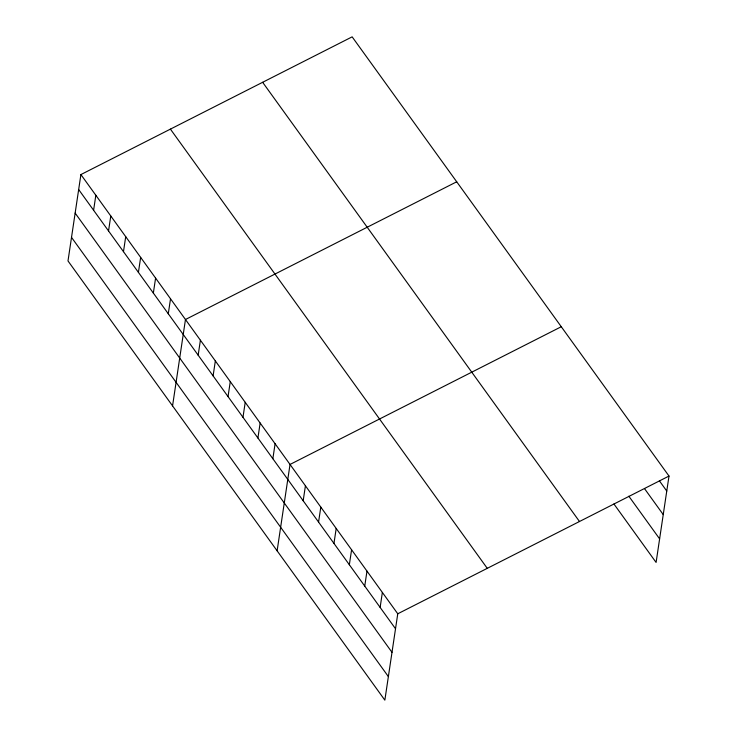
<?xml version="1.0" encoding="UTF-8"?>
<svg xmlns="http://www.w3.org/2000/svg" width="737" height="737" viewBox="0 0 737 737"><rect width="100%" height="100%" fill="white"/><g stroke="black" fill="none" stroke-linecap="round" stroke-linejoin="round"><path stroke-width="1.11" d="M80.904 174.568L67.997 260.944L384.852 700.15L397.759 613.783L80.904 174.568L352.148 36.85L669.003 476.056L656.096 562.432L613.939 503.997M93.599 210.248L95.838 195.277M108.542 230.957L110.78 215.987M123.475 251.667L125.714 236.688M138.418 272.368L140.656 257.397M153.351 293.077L155.59 278.098M168.285 313.778L170.523 298.807M172.559 405.875L185.466 319.508L456.71 181.79M198.161 355.188L200.4 340.218M213.104 375.898L215.342 360.918M228.037 396.598L230.276 381.628M242.98 417.308L245.218 402.338M257.913 438.018L260.152 423.038M272.856 458.718L275.094 443.748M277.121 550.815L290.028 464.448L561.272 326.731M303.183 500.755L305.422 485.784M318.568 522.091L320.807 507.12M333.962 543.427L336.201 528.447M349.347 564.754L351.586 549.784M364.741 586.09L366.98 571.12M380.135 607.426L382.365 592.447M397.759 613.783L669.003 476.056M659.403 480.828L666.764 491.035M644.516 488.622L663.245 514.592M628.836 496.204L659.615 538.867M262.639 82.295L579.494 521.51M170.413 129.122L487.268 568.338M78.666 189.547L395.52 628.753M75.146 213.104L392.001 652.319M71.517 237.378L388.371 676.594"/></g></svg>
